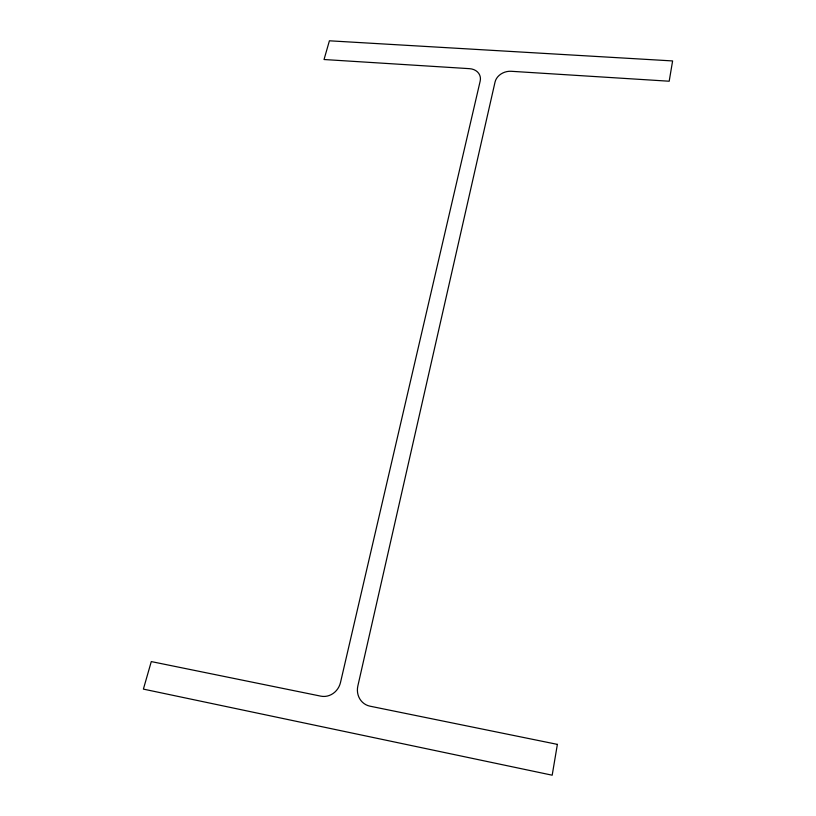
<?xml version="1.0" encoding="UTF-8"?>
<svg xmlns="http://www.w3.org/2000/svg" width="816" height="816" viewBox="0 0 816 816"><rect width="100%" height="100%" fill="white"/><g stroke="black" fill="none" stroke-linecap="round" stroke-linejoin="round"><path stroke-width="1.22" d="M557.379 744.376L552.187 775.2L143.392 689.112L151.286 661.582L320.872 696.16A17.228 15.841 -65.2 0 0 340.496 682.513L480.185 81.059A13.913 11.302 -18.7 0 0 469.486 68.666L324.034 59.517L329.409 40.8L672.608 60.935L669.191 81.223L511.224 71.288A14.076 11.475 -16.6 0 0 495.047 82.028L357.847 685.981A17.371 16.228 -68.8 0 0 369.944 706.166L557.379 744.376"/></g></svg>
